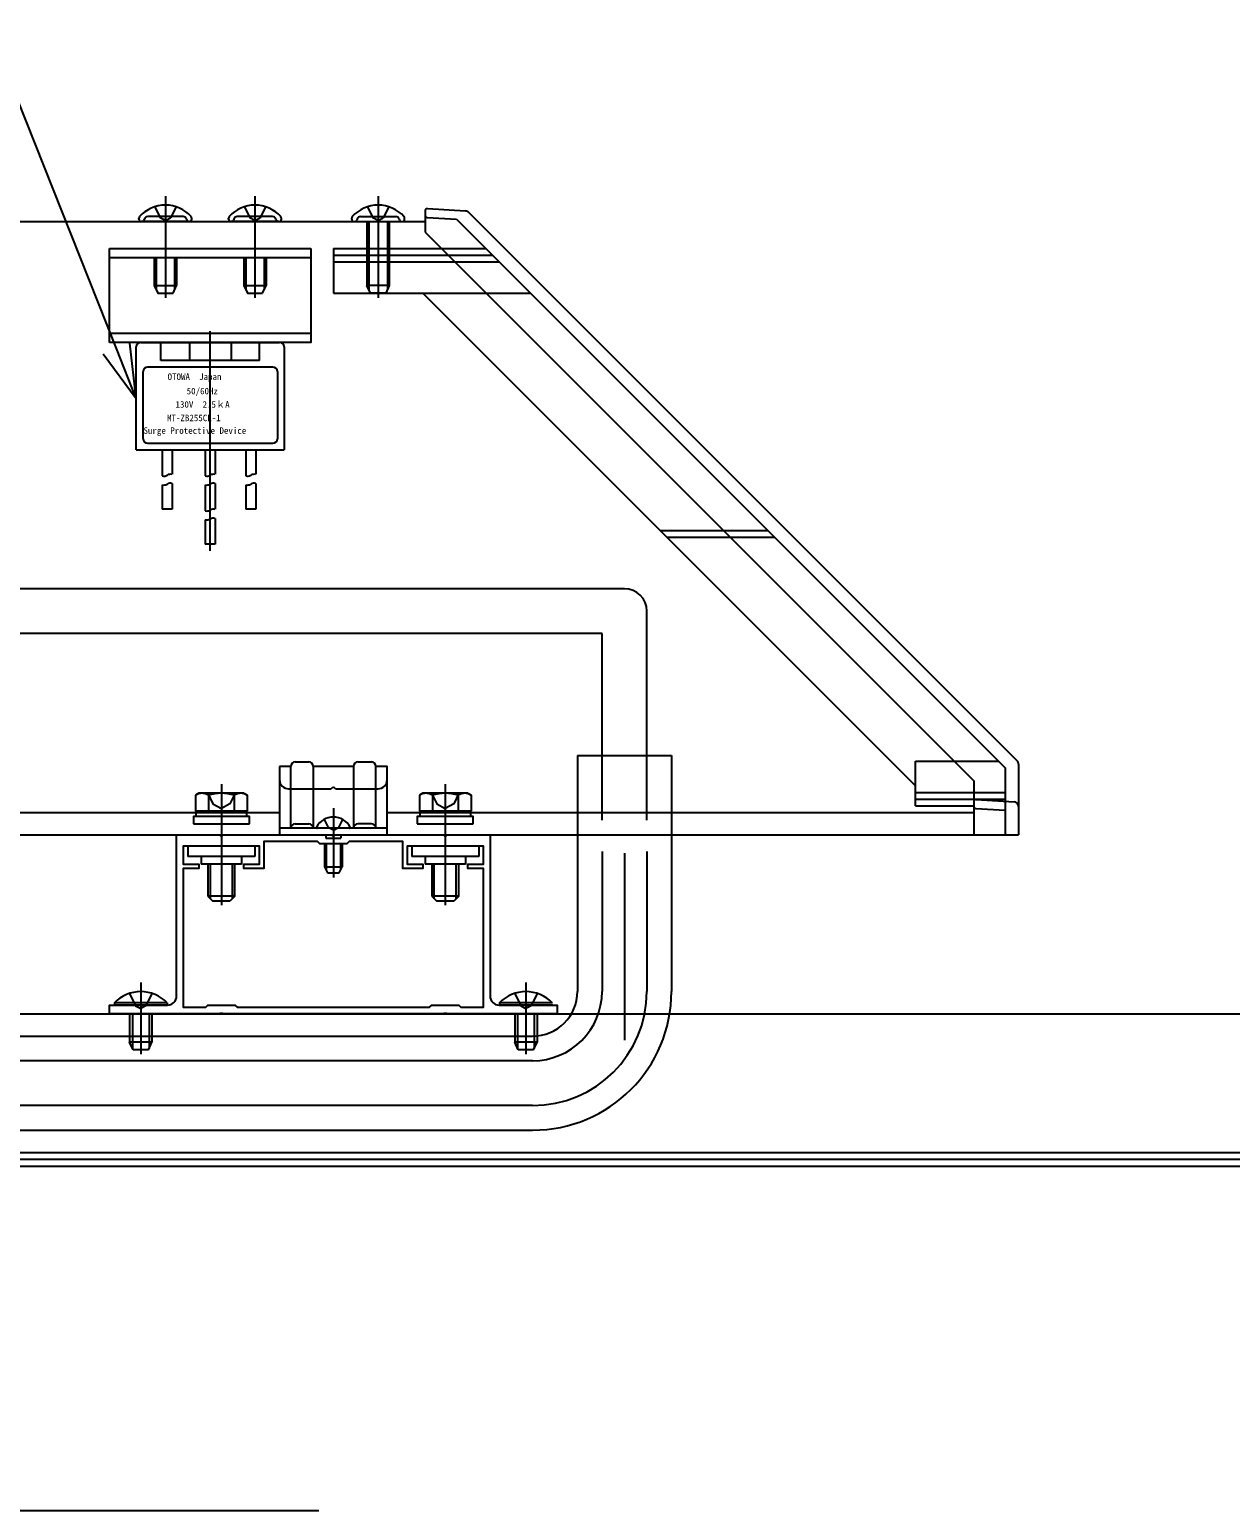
# Model space of a CAD drawing. Units: millimetres, scale not verified. Extents: x -8750 to 8750, y -12999 to 12940.
# Drawn here: x 607 to 1948, y -8211 to -6557 of the extents above; entities that cross this region are included whole.
import ezdxf
from ezdxf.enums import TextEntityAlignment as Align

# ---------------------------------------------------------------- set-up
doc = ezdxf.new("R2010")
doc.units = ezdxf.units.MM
doc.header["$LTSCALE"] = 70
for name, color, linetype in [('0-2_YKK_11', 7, 'Continuous'), ('0-4_YKK_12', 2, 'Continuous'), ('0-5_YKK_13', 4, 'Continuous'), ('0-7_YKK_D', 6, 'Continuous')]:
    doc.layers.add(name, color=color, linetype=linetype)
doc.styles.add('ＭＳ ゴシック', font='')
doc.styles.get('ＭＳ ゴシック').set_extended_font_data('MS Gothic')

msp = doc.modelspace()

# ---------------------------------------------------------------- linework, layer by layer
at = {"layer": '0-2_YKK_11'}
for points in [[(771.02, -7636.73), (771.02, -7456.73), (818.72, -7456.73), (819.64, -7457.33), (822.39, -7457.33), (823.31, -7456.73), (943.72, -7456.73), (944.64, -7457.33), (947.39, -7457.33), (948.31, -7456.73), (1068.72, -7456.73), (1069.64, -7457.33), (1072.39, -7457.33), (1073.31, -7456.73), (1121.02, -7456.73), (1121.02, -7636.73)], [(1068.72, -7656.73), (823.31, -7656.73), (822.39, -7656.13), (819.64, -7656.13), (818.72, -7656.73), (696.02, -7656.73), (696.02, -7646.73), (761.02, -7646.73)], [(1131.02, -7646.73), (1196.02, -7646.73), (1196.02, -7656.73), (1073.31, -7656.73), (1072.39, -7656.13), (1069.64, -7656.13), (1068.72, -7656.73)]]:
    msp.add_lwpolyline(points, dxfattribs=at)
msp.add_lwpolyline([(838.52, -7649.23), (1053.52, -7649.23), (1056.02, -7646.73), (1086.02, -7646.73), (1088.52, -7649.23), (1113.52, -7649.23), (1113.52, -7494.23), (1096.02, -7494.23), (1096.02, -7489.23), (1113.52, -7489.23), (1113.52, -7469.23), (1028.52, -7469.23), (1028.52, -7489.23), (1046.02, -7489.23), (1046.02, -7494.23), (1023.52, -7494.23), (1023.52, -7464.23), (963.52, -7464.23), (961.02, -7466.73), (931.02, -7466.73), (928.52, -7464.23), (868.52, -7464.23), (868.52, -7494.23), (846.02, -7494.23), (846.02, -7489.23), (863.52, -7489.23), (863.52, -7469.23), (778.52, -7469.23), (778.52, -7489.23), (796.02, -7489.23), (796.02, -7494.23), (778.52, -7494.23), (778.52, -7649.23), (803.52, -7649.23), (806.02, -7646.73), (836.02, -7646.73)], close=True, dxfattribs=at)
for centre, start, end in [((761.02, -7636.73), 270.00001, 359.99999), ((1131.02, -7636.73), 180.00001, 269.99999)]:
    msp.add_arc(centre, 10, start, end, dxfattribs=at)
at = {"layer": '0-4_YKK_12'}
for p, q in [((-223.98, -6771.73), (1048.52, -6771.73)), ((808.52, -7139.55), (808.52, -6894.23)), ((-223.98, -7431.73), (886.02, -7431.73)), ((1006.02, -7431.73), (1661.02, -7431.73)), ((-223.98, -7456.73), (1696.02, -7456.73)), ((1271.02, -7477.04), (1271.02, -7685.93)), ((-223.98, -7656.73), (2681.02, -7656.73)), ((-3556.51, -7811.23), (2681.02, -7811.23)), ((-3556.51, -7818.73), (2681.02, -7818.73)), ((-381.48, -7826.73), (2696.02, -7826.73))]:
    msp.add_line(p, q, dxfattribs=at)
at = {"layer": '0-5_YKK_13'}
for p, q in [((758.52, -6743.23), (758.52, -6856.73)), ((858.52, -6743.23), (858.52, -6856.73)), ((996.02, -6743.23), (996.02, -6856.73)), ((746.66, -6755.1), (752.79, -6767.4)), ((770.37, -6755.1), (764.24, -6767.4)), ((846.66, -6755.1), (852.79, -6767.4)), ((870.37, -6755.1), (864.24, -6767.4)), ((984.16, -6755.1), (990.29, -6767.4)), ((1007.87, -6755.1), (1001.74, -6767.4)), ((1048.52, -6759.73), (1048.52, -6783.73)), ((1051.17, -6757.23), (1093.55, -6759.82)), ((1096.78, -6761.28), (1709.55, -7374.05)), ((729.02, -6769), (729.02, -6768.01)), ((785.29, -6771.73), (731.74, -6771.73)), ((735.06, -6768.86), (734.61, -6770.08)), ((778.22, -6766.23), (738.81, -6766.23)), ((758.52, -6770.45), (752.79, -6767.4)), ((758.52, -6770.45), (764.24, -6767.4)), ((781.98, -6768.86), (782.42, -6770.08)), ((784.77, -6771.73), (783.02, -6771.73)), ((788.02, -6769), (788.02, -6768.01)), ((829.02, -6769), (829.02, -6768.01)), ((885.29, -6771.73), (831.74, -6771.73)), ((835.06, -6768.86), (834.61, -6770.08)), ((878.22, -6766.23), (838.81, -6766.23)), ((858.52, -6770.45), (852.79, -6767.4)), ((858.52, -6770.45), (864.24, -6767.4)), ((881.98, -6768.86), (882.42, -6770.08)), ((884.77, -6771.73), (883.02, -6771.73)), ((888.02, -6769), (888.02, -6768.01)), ((966.52, -6769), (966.52, -6768.01)), ((969.24, -6771.73), (1022.79, -6771.73)), ((969.76, -6771.73), (971.52, -6771.73)), ((972.56, -6768.86), (972.11, -6770.08)), ((976.31, -6766.23), (1015.72, -6766.23)), ((983.52, -6771.73), (983.52, -6843.23)), ((985.68, -6771.73), (985.68, -6847.83)), ((996.02, -6770.45), (990.29, -6767.4)), ((996.02, -6770.45), (1001.74, -6767.4)), ((1006.35, -6771.73), (1006.35, -6847.83)), ((1008.52, -6771.73), (1008.52, -6843.23)), ((1019.48, -6768.86), (1019.92, -6770.08)), ((1025.52, -6769), (1025.52, -6768.01)), ((1050.86, -6767.23), (1083.52, -6769.23)), ((696.02, -6801.73), (921.02, -6801.73)), ((696.02, -6906.73), (696.02, -6801.73)), ((696.02, -6811.73), (921.02, -6811.73)), ((746.02, -6811.73), (746.02, -6843.23)), ((748.18, -6811.73), (748.18, -6847.83)), ((768.85, -6811.73), (768.85, -6847.83)), ((771.02, -6811.73), (771.02, -6843.23)), ((846.02, -6811.73), (846.02, -6843.23)), ((848.18, -6811.73), (848.18, -6847.83)), ((868.85, -6811.73), (868.85, -6847.83)), ((871.02, -6811.73), (871.02, -6843.23)), ((946.02, -6801.73), (1116.02, -6801.73)), ((946.02, -6801.73), (946.02, -6851.73)), ((946.02, -6809.23), (1123.52, -6809.23)), ((946.02, -6816.73), (1131.02, -6816.73)), ((746.02, -6843.23), (771.02, -6843.23)), ((767.02, -6851.73), (771.02, -6843.23)), ((846.02, -6843.23), (871.02, -6843.23)), ((867.02, -6851.73), (871.02, -6843.23)), ((987.52, -6851.73), (983.52, -6843.23)), ((1008.52, -6843.23), (983.52, -6843.23)), ((946.02, -6851.73), (1166.02, -6851.73)), ((1045.81, -6851.73), (1596.02, -7401.94)), ((921.02, -6896.73), (696.02, -6896.73)), ((726.02, -7026.73), (726.02, -6911.73)), ((731.02, -6906.73), (886.02, -6906.73)), ((753.52, -6926.73), (753.52, -6906.73)), ((785.67, -6926.73), (785.67, -6906.73)), ((832.47, -6926.73), (832.47, -6906.73)), ((863.52, -6926.73), (863.52, -6906.73)), ((891.02, -6911.73), (891.02, -7026.73)), ((863.52, -6926.73), (753.52, -6926.73)), ((733.52, -7014.23), (733.52, -6939.23)), ((878.52, -6934.23), (738.52, -6934.23)), ((883.52, -6939.23), (883.52, -7014.23)), ((726.02, -7026.73), (891.02, -7026.73)), ((738.52, -7019.23), (878.52, -7019.23)), ((754.92, -7026.73), (754.92, -7055.77)), ((766, -7026.73), (766, -7053.97)), ((802.97, -7026.73), (802.97, -7055.77)), ((814.04, -7026.73), (814.04, -7053.97)), ((848.27, -7026.73), (848.27, -7055.77)), ((859.34, -7026.73), (859.34, -7053.97)), ((754.92, -7065.77), (754.92, -7093.01)), ((765.97, -7064.18), (766, -7093.01)), ((802.97, -7065.77), (802.97, -7094.81)), ((814.02, -7064.18), (814.04, -7093.01)), ((848.27, -7065.77), (848.27, -7093.01)), ((859.32, -7064.18), (859.34, -7093.01)), ((766, -7093.01), (754.92, -7093.01)), ((859.34, -7093.01), (848.27, -7093.01)), ((802.97, -7104.81), (802.97, -7132.05)), ((814.02, -7103.23), (814.04, -7132.05)), ((1310.81, -7116.73), (1431.02, -7116.73)), ((1318.31, -7124.23), (1438.52, -7124.23)), ((814.04, -7132.05), (802.97, -7132.05)), ((1271.02, -7181.73), (-248.98, -7181.73)), ((1296.02, -7440.39), (1296.02, -7206.73)), ((1246.02, -7231.73), (-248.98, -7231.73)), ((1246.02, -7440.39), (1246.02, -7231.73)), ((903.52, -7375.23), (918.52, -7375.23)), ((973.52, -7375.23), (988.52, -7375.23)), ((1218.52, -7368.17), (1218.52, -7631.48)), ((1218.52, -7368.17), (1323.52, -7368.17)), ((1323.52, -7368.17), (1323.52, -7631.48)), ((1596.02, -7424.23), (1596.02, -7374.23)), ((1596.02, -7374.23), (1688.52, -7374.23)), ((898.52, -7380.23), (886.02, -7380.23)), ((898.52, -7449.23), (898.52, -7380.23)), ((968.52, -7380.23), (923.52, -7380.23)), ((923.52, -7380.23), (923.52, -7449.23)), ((968.52, -7380.23), (968.52, -7449.23)), ((993.52, -7449.23), (993.52, -7380.23)), ((1711.02, -7377.59), (1711.02, -7456.73)), ((821.02, -7400.23), (821.02, -7535.23)), ((896.02, -7405.23), (943.72, -7405.23)), ((948.31, -7405.23), (996.02, -7405.23)), ((1071.02, -7400.23), (1071.02, -7535.23)), ((796.02, -7410.23), (792.15, -7412.46)), ((792.15, -7412.46), (792.15, -7430.23)), ((846.02, -7410.23), (796.02, -7410.23)), ((806.58, -7412.46), (806.58, -7430.23)), ((835.45, -7412.46), (835.45, -7430.23)), ((846.02, -7410.23), (849.88, -7412.46)), ((849.88, -7412.46), (849.88, -7430.23)), ((1046.02, -7410.23), (1042.15, -7412.46)), ((1042.15, -7412.46), (1042.15, -7430.23)), ((1096.02, -7410.23), (1046.02, -7410.23)), ((1056.58, -7412.46), (1056.58, -7430.23)), ((1085.45, -7412.46), (1085.45, -7430.23)), ((1096.02, -7410.23), (1099.88, -7412.46)), ((1099.88, -7412.46), (1099.88, -7430.23)), ((1596.02, -7409.23), (1696.02, -7409.23)), ((1596.02, -7416.73), (1696.02, -7416.73)), ((1596.02, -7424.23), (1661.02, -7424.23)), ((1663.67, -7417.23), (1706.32, -7419.84)), ((849.88, -7430.23), (792.15, -7430.23)), ((792.52, -7430.23), (792.52, -7436.23)), ((849.52, -7436.23), (849.52, -7430.23)), ((935.77, -7439.4), (940.29, -7448.47)), ((946.02, -7426.73), (946.02, -7504.23)), ((956.27, -7439.4), (951.74, -7448.47)), ((1099.88, -7430.23), (1042.15, -7430.23)), ((1042.52, -7430.23), (1042.52, -7436.23)), ((1099.52, -7436.23), (1099.52, -7430.23)), ((1663.36, -7427.23), (1696.02, -7429.23)), ((789.77, -7444.23), (852.27, -7444.23)), ((1006.02, -7449.23), (886.02, -7449.23)), ((903.52, -7444.23), (918.52, -7444.23)), ((963.99, -7449.23), (928.04, -7449.23)), ((937.77, -7456.73), (937.77, -7460.48)), ((946.02, -7451.52), (940.29, -7448.47)), ((946.02, -7451.52), (951.74, -7448.47)), ((954.27, -7456.73), (954.27, -7460.48)), ((988.52, -7444.23), (973.52, -7444.23)), ((1039.77, -7444.23), (1102.27, -7444.23)), ((1661.02, -7456.73), (1711.02, -7456.73)), ((783.52, -7469.23), (783.52, -7480.73)), ((858.52, -7469.23), (783.52, -7469.23)), ((858.52, -7469.23), (858.52, -7480.73)), ((936.02, -7466.73), (936.02, -7492.23)), ((937.77, -7460.48), (954.27, -7460.48)), ((937.91, -7466.73), (937.91, -7496.02)), ((954.12, -7466.73), (954.12, -7496.02)), ((956.02, -7466.73), (956.02, -7492.23)), ((1033.52, -7469.23), (1033.52, -7480.73)), ((1108.52, -7469.23), (1033.52, -7469.23)), ((1108.52, -7469.23), (1108.52, -7480.73)), ((858.52, -7480.73), (783.52, -7480.73)), ((798.52, -7480.73), (798.52, -7489.23)), ((843.52, -7489.23), (798.52, -7489.23)), ((806.02, -7489.23), (806.02, -7525.23)), ((808.72, -7527.93), (808.72, -7489.23)), ((833.32, -7527.93), (833.32, -7489.23)), ((836.02, -7525.23), (836.02, -7489.23)), ((843.52, -7480.73), (843.52, -7489.23)), ((1108.52, -7480.73), (1033.52, -7480.73)), ((1048.52, -7480.73), (1048.52, -7489.23)), ((1093.52, -7489.23), (1048.52, -7489.23)), ((1056.02, -7489.23), (1056.02, -7525.23)), ((1058.72, -7527.93), (1058.72, -7489.23)), ((1083.32, -7527.93), (1083.32, -7489.23)), ((1086.02, -7525.23), (1086.02, -7489.23)), ((1093.52, -7480.73), (1093.52, -7489.23)), ((1246.02, -7475.32), (1246.02, -7631.48)), ((1296.02, -7475.32), (1296.02, -7631.48)), ((936.02, -7492.23), (956.02, -7492.23)), ((936.02, -7492.23), (939.52, -7499.23)), ((939.52, -7499.23), (952.52, -7499.23)), ((952.52, -7499.23), (956.02, -7492.23)), ((836.02, -7525.23), (806.02, -7525.23)), ((806.02, -7525.23), (811.02, -7530.23)), ((811.02, -7530.23), (831.02, -7530.23)), ((836.02, -7525.23), (831.02, -7530.23)), ((1086.02, -7525.23), (1056.02, -7525.23)), ((1056.02, -7525.23), (1061.02, -7530.23)), ((1061.02, -7530.23), (1081.02, -7530.23)), ((1086.02, -7525.23), (1081.02, -7530.23)), ((731.02, -7621.73), (731.02, -7701.73)), ((1161.02, -7621.73), (1161.02, -7701.73)), ((760.52, -7646.73), (701.52, -7646.73)), ((718.52, -7656.73), (718.52, -7688.23)), ((721.79, -7656.73), (721.79, -7695.18)), ((740.24, -7656.73), (740.24, -7695.18)), ((760.52, -7644.18), (760.52, -7646.73)), ((1190.52, -7646.73), (1131.52, -7646.73)), ((1148.52, -7656.73), (1148.52, -7688.23)), ((1151.79, -7656.73), (1151.79, -7695.18)), ((1170.24, -7656.73), (1170.24, -7695.18)), ((-3186.86, -7681.48), (1168.52, -7681.48)), ((722.52, -7696.73), (718.52, -7688.23)), ((739.52, -7696.73), (743.52, -7688.23)), ((1152.52, -7696.73), (1148.52, -7688.23)), ((1169.52, -7696.73), (1173.52, -7688.23)), ((739.52, -7696.73), (722.52, -7696.73)), ((1169.52, -7696.73), (1152.52, -7696.73)), ((1168.52, -7708.98), (-3369.01, -7708.98)), ((1168.52, -7758.98), (-3394.01, -7758.98)), ((-3186.86, -7786.48), (1168.52, -7786.48))]:
    msp.add_line(p, q, dxfattribs=at)
for points in [[(1083.52, -6769.23), (1696.02, -7381.73), (1696.02, -7456.73)], [(1048.52, -6783.73), (1661.02, -7396.23), (1661.02, -7456.73)], [(921.02, -6801.73), (921.02, -6906.73), (696.02, -6906.73)], [(746.02, -6843.23), (750.02, -6851.73), (767.02, -6851.73)], [(846.02, -6843.23), (850.02, -6851.73), (867.02, -6851.73)], [(1008.52, -6843.23), (1004.52, -6851.73), (987.52, -6851.73)], [(886.02, -7380.23), (886.02, -7456.73), (1006.02, -7456.73), (1006.02, -7380.23), (993.52, -7380.23)], [(805.77, -7410.22), (811.52, -7422), (821.02, -7427.06)], [(836.27, -7410.22), (830.52, -7422), (821.02, -7427.06)], [(1055.77, -7410.22), (1061.52, -7422), (1071.02, -7427.06)], [(1086.27, -7410.22), (1080.52, -7422), (1071.02, -7427.06)], [(852.27, -7444.23), (852.27, -7436.23), (789.77, -7436.23), (789.77, -7444.23)], [(1102.27, -7444.23), (1102.27, -7436.23), (1039.77, -7436.23), (1039.77, -7444.23)], [(718.52, -7633.67), (725.29, -7647.56), (731.02, -7650.61)], [(743.52, -7633.67), (736.74, -7647.56), (731.02, -7650.61)], [(1148.52, -7633.67), (1155.29, -7647.56), (1161.02, -7650.61)], [(1173.52, -7633.67), (1166.74, -7647.56), (1161.02, -7650.61)], [(760.52, -7644.18), (701.52, -7644.18), (701.52, -7646.73)], [(743.52, -7656.73), (743.52, -7688.23), (718.52, -7688.23)], [(1190.52, -7644.18), (1131.52, -7644.18), (1131.52, -7646.73)], [(1173.52, -7656.73), (1173.52, -7688.23), (1148.52, -7688.23)]]:
    msp.add_lwpolyline(points, dxfattribs=at)
for centre, radius, start, end in [((758.52, -6791.73), 38.5, 41.56083, 138.43917), ((858.52, -6791.73), 38.5, 41.56083, 138.43917), ((996.02, -6791.73), 38.5, 41.56083, 138.43917), ((1051.02, -6759.73), 2.5, 86.5, 180), ((1093.24, -6764.81), 5, 45, 86.5), ((731.74, -6769), 2.73, 180, 270), ((731.77, -6768.01), 2.75, 138.43917, 180), ((732.26, -6769.23), 2.5, 270, 340), ((738.81, -6770.23), 4, 90, 160), ((778.22, -6770.23), 4, 20, 90), ((784.77, -6769.23), 2.5, 200, 270), ((785.29, -6769), 2.73, 270, 0), ((785.27, -6768.01), 2.75, 0, 41.56083), ((831.74, -6769), 2.73, 180, 270), ((831.77, -6768.01), 2.75, 138.43917, 180), ((832.26, -6769.23), 2.5, 270, 340), ((838.81, -6770.23), 4, 90, 160), ((878.22, -6770.23), 4, 20, 90), ((884.77, -6769.23), 2.5, 200, 270), ((885.29, -6769), 2.73, 270, 0), ((885.27, -6768.01), 2.75, 0, 41.56083), ((969.24, -6769), 2.73, 180, 270), ((969.27, -6768.01), 2.75, 138.43917, 180), ((969.76, -6769.23), 2.5, 270, 340), ((976.31, -6770.23), 4, 90, 160), ((1015.72, -6770.23), 4, 20, 90), ((1022.27, -6769.23), 2.5, 200, 270), ((1022.79, -6769), 2.73, 270, 0), ((1022.77, -6768.01), 2.75, 0, 41.56083), ((1051.02, -6764.74), 2.5, 180, 266.5), ((731.02, -6911.73), 5, 90, 180), ((886.02, -6911.73), 5, 0, 90), ((738.52, -6939.23), 5, 90, 180), ((878.52, -6939.23), 5, 0, 90), ((738.52, -7014.23), 5, 180, 270), ((878.52, -7014.23), 5, 270, 0), ((756.7, -7048.48), 7.5, 256.31011, 300), ((764.2, -7061.47), 7.5, 76.31011, 120), ((804.75, -7048.48), 7.5, 256.31011, 300), ((812.25, -7061.47), 7.5, 76.31011, 120), ((850.05, -7048.48), 7.5, 256.31011, 300), ((857.55, -7061.47), 7.5, 76.31011, 120), ((756.7, -7058.48), 7.5, 256.31011, 300), ((764.2, -7071.47), 7.5, 76.31011, 120), ((804.75, -7058.48), 7.5, 256.31011, 300), ((812.25, -7071.47), 7.5, 76.31011, 120), ((850.05, -7058.48), 7.5, 256.31011, 300), ((857.55, -7071.47), 7.5, 76.31011, 120), ((804.75, -7087.52), 7.5, 256.31011, 300), ((812.25, -7100.51), 7.5, 76.31011, 120), ((804.75, -7097.52), 7.5, 256.31011, 300), ((812.25, -7110.51), 7.5, 76.31011, 120), ((1271.02, -7206.73), 25, 0, 90), ((903.52, -7380.23), 5, 90, 180), ((918.52, -7380.23), 5, 0, 90), ((973.52, -7380.23), 5, 90, 180), ((988.52, -7380.23), 5, 0, 90), ((1706.02, -7377.59), 5, 0, 45), ((896.02, -7395.23), 10, 180, 270), ((946.02, -7406.23), 2.5, 23.57818, 156.42182), ((996.02, -7395.23), 10, 270, 0), ((799.36, -7423.01), 12.78, 55.61708, 124.38292), ((821.02, -7458), 47.77, 72.41276, 107.58724), ((842.67, -7423.01), 12.78, 55.61708, 124.38292), ((1049.36, -7423.01), 12.78, 55.61708, 124.38292), ((1071.02, -7458), 47.77, 72.41276, 107.58724), ((1092.67, -7423.01), 12.78, 55.61708, 124.38292), ((1663.52, -7419.73), 2.5, 86.5, 180), ((1663.52, -7424.74), 2.5, 180, 266.5), ((1706.02, -7424.83), 5, 0, 86.5), ((946.02, -7457.73), 21, 27.28096, 152.71904), ((903.52, -7449.23), 5, 90, 180), ((918.52, -7449.23), 5, 0, 90), ((928.04, -7448.46), 0.772, 152.71904, 270), ((963.99, -7448.46), 0.772, 270, 27.28096), ((973.52, -7449.23), 5, 90, 180), ((988.52, -7449.23), 5, 0, 90), ((731.02, -7672.89), 41.16, 44.2189, 135.7811), ((1161.02, -7672.89), 41.16, 44.2189, 135.7811), ((1168.52, -7631.48), 50, 270, 0), ((1168.52, -7631.48), 77.5, 270, 0), ((1168.52, -7631.48), 127.5, 270, 0), ((1168.52, -7631.48), 155, 270, 0)]:
    msp.add_arc(centre, radius, start, end, dxfattribs=at)
at = {"layer": '0-7_YKK_D'}
for points in [[(726.02, -6969.23), (703.82, -6913.48), (562.02, -6557.35), (-1396.85, -6557.35)], [(688.88, -6919.43), (726.02, -6969.23), (718.76, -6907.54)], [(-753.98, -7856.73), (-728.62, -7911.1), (-588.68, -8211.11), (929.72, -8211.11)]]:
    msp.add_lwpolyline(points, dxfattribs=at)

# ---------------------------------------------------------------- texts
at = {"layer": '0-5_YKK_13', "style": 'ＭＳ ゴシック'}
for s, p in [('OTOWA\u3000Japan', (760.99, -6950.88)), ('50/60Hz', (782.27, -6966.93)), ('130V\u30002.5ｋA', (769.82, -6981.82)), ('MT-ZB255CL-1', (760.36, -6996.85)), ('Surge Protective Device', (734.11, -7011))]:
    msp.add_text(s, height=7.331, dxfattribs=at).set_placement(p, align=Align.BOTTOM_LEFT)

doc.saveas('drawing.dxf')
